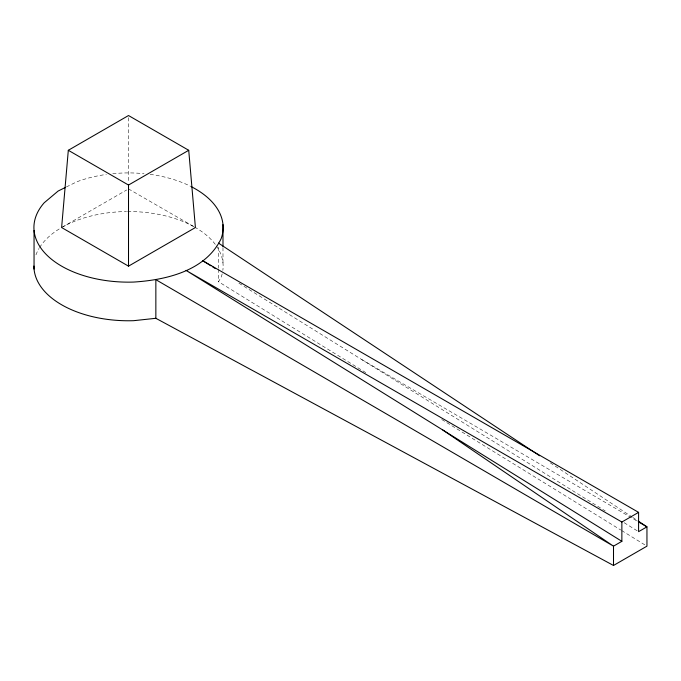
<?xml version="1.0" encoding="UTF-8"?>
<svg xmlns="http://www.w3.org/2000/svg" width="681" height="681" viewBox="0 0 681 681"><rect width="100%" height="100%" fill="white"/><g stroke="black" fill="none" stroke-linecap="round" stroke-linejoin="round"><path stroke-width="0.51" stroke-dasharray="3.4 2.55" d="M365.816 372.652L218.465 281.713L221.078 277.439A94.599 54.616 0 0 0 222.687 271.396M62.541 227.003L126.683 189.973M66.406 186.943L76.893 181.767A94.599 54.616 0 0 1 106.398 174.43M128.513 188.909L194.494 227.003M361.764 359.577L637.782 521.467M441.748 419.513L620.731 529.98M621.642 530.542L645.145 545.047M238.92 283.211L605.222 510.937M624.162 522.71L638.591 531.674M550.257 462.816L631.866 516.862M632.76 517.449L637.195 520.386M222.985 247.569L222.985 263.224M218.465 247.271L218.465 268.144M218.465 269.191L218.465 281.713M128.513 117.66L128.513 182.534M35.957 254.864A94.599 54.616 0 0 1 39.03 248.446M39.583 247.535A94.599 54.616 0 0 1 60.652 228.101M61.52 227.599A94.599 54.616 0 0 1 126.513 211.553M127.543 211.536A94.599 54.616 0 0 1 193.625 226.535M194.562 227.054A94.599 54.616 0 0 1 215.766 245.032M216.354 245.867A94.599 54.616 0 0 1 222.84 270.374M112.757 173.681A94.599 54.616 0 0 1 144.04 173.655M150.152 174.362A94.599 54.616 0 0 1 190.859 186.449"/><path stroke-width="1.02" d="M68.313 150.288L61.622 227.531L128.513 266.152L195.413 227.531L188.722 150.288L128.513 115.532L68.313 150.288L128.513 185.045L188.722 150.288M33.914 266.033A94.599 54.616 0 0 0 133.587 320.691L155.855 318.299L613.504 565.468L613.504 546.162L621.864 541.327L186.032 270.391L621.864 522.021L638.591 512.367L638.591 531.674L646.95 526.847L638.08 520.974M613.504 565.468L646.95 546.162L646.95 526.847L638.693 522.004M65.487 187.403L58.132 191.038L44.171 202.802A94.599 54.616 0 0 0 133.587 282.07C166.241 280.01 205.458 270.902 221.078 238.818A94.599 54.616 0 0 0 191.727 186.9M638.591 512.367L202.785 260.755L210.914 265.811M212.719 266.935L215.434 268.62M218.465 243.091L539.607 455.759M442.812 430.017L613.504 546.162L155.855 279.67L155.855 318.299M621.864 522.021L621.864 541.327M222.985 224.602L222.985 246.522M128.513 185.045L128.513 266.152M34.05 230.459L34.05 269.08"/></g></svg>
